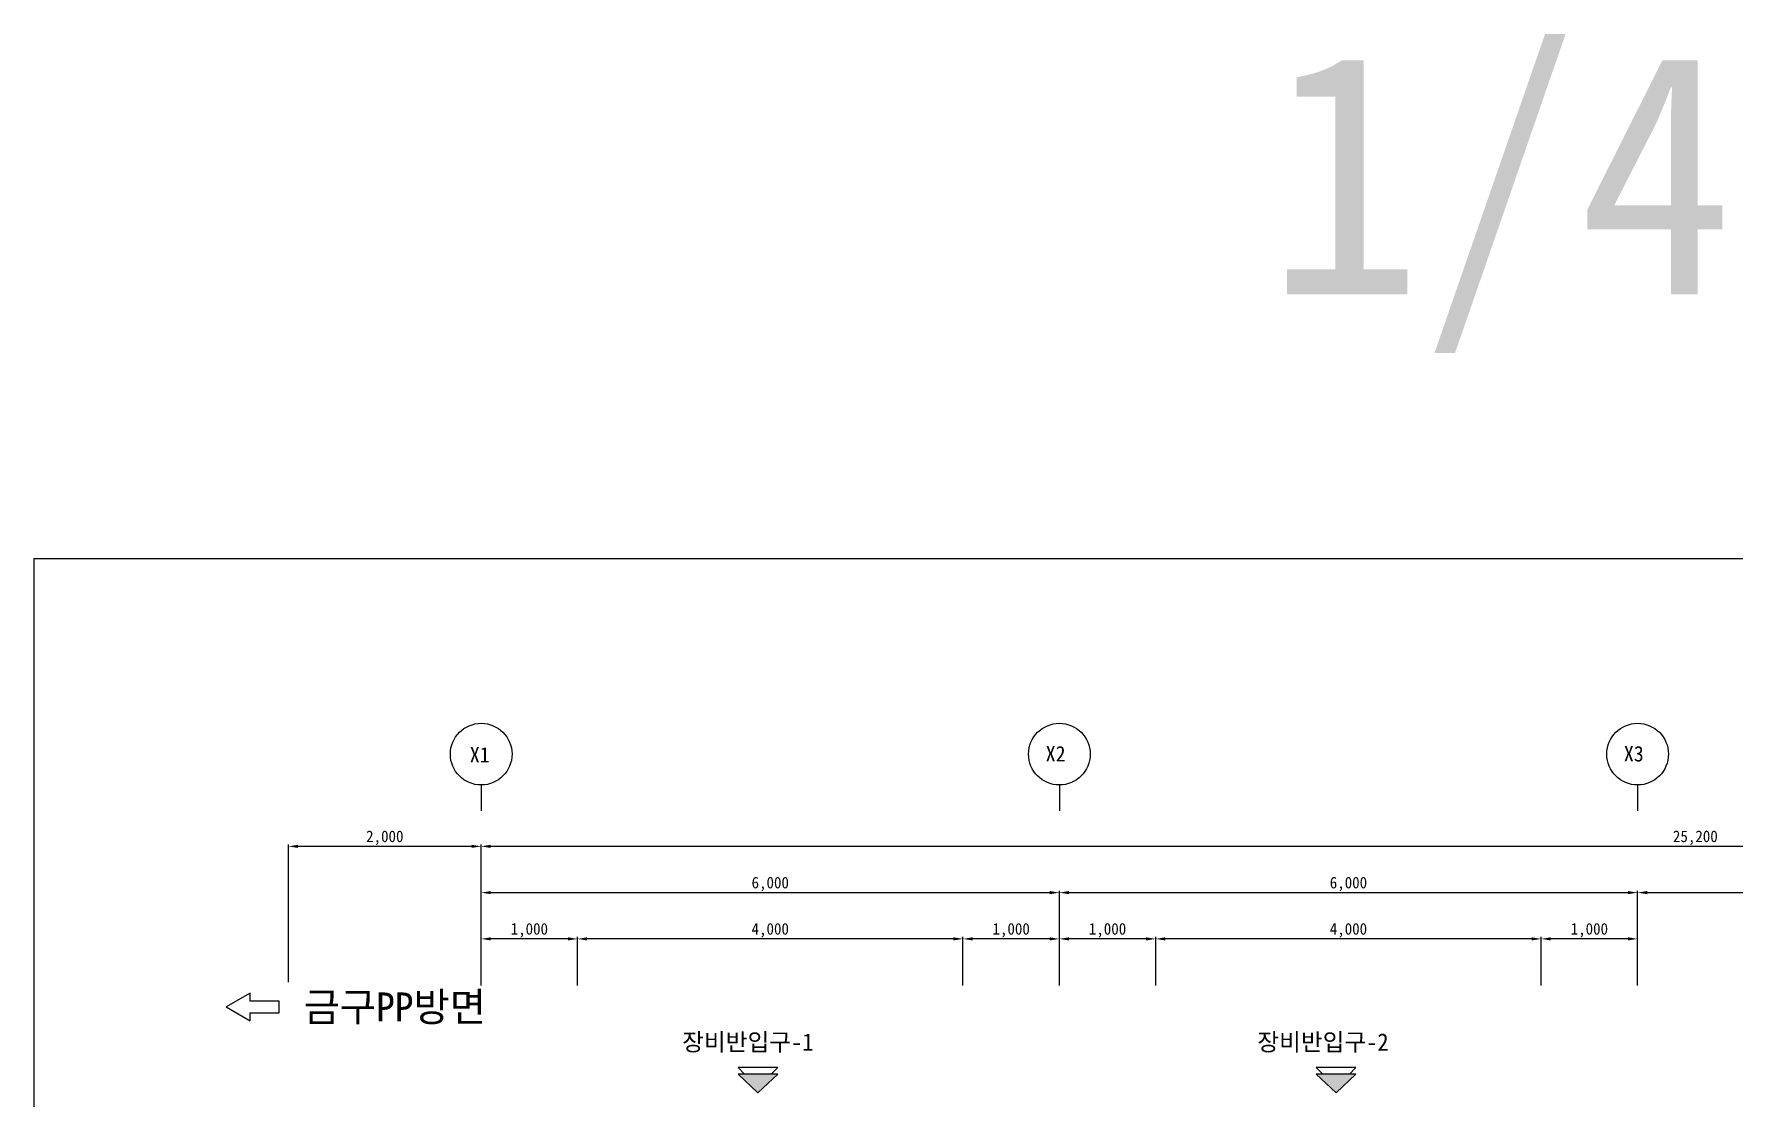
# Model space of a CAD drawing. Header units: millimetres. Extents: x -167829 to -135989, y -64543 to -38457.
# Drawn here: x -167829 to -150188, y -49507 to -38457 of the extents above; entities that cross this region are included whole.
import ezdxf
from ezdxf.enums import TextEntityAlignment as Align

# ---------------------------------------------------------------- set-up
doc = ezdxf.new("R2010")
doc.units = ezdxf.units.MM
doc.layers.add('TX-PAPR', color=2, linetype='Continuous', plot=False)
for name, color, linetype in [('TZ-BASE', 253, 'Continuous'), ('TZ-DIMS', 1, 'Continuous'), ('TZ-LEAL', 1, 'Continuous'), ('TZ-LEAT', 3, 'Continuous'), ('TZ-TEXT', 3, 'Continuous')]:
    doc.layers.add(name, color=color, linetype=linetype)
doc.styles.get("Standard").update_dxf_attribs({"font": 'GulimChe.ttf'})
doc.dimstyles.new('D40', dxfattribs={"dimscale": 40, "dimtxt": 3, "dimasz": 2.5, "dimexe": 0.5, "dimexo": 0.5, "dimgap": 0.5, "dimtad": 1, "dimdec": 0, "dimzin": 1, "dimdsep": 46, "dimlunit": 6, "dimtxsty": 'Standard', "dimcen": 1, "dimclrd": 1, "dimclre": 1, "dimclrt": 3, "dimadec": 0, "dimazin": 0, "dimtfac": 1, "dimtdec": 0, "dimtix": 1, "dimtmove": 2, "dimatfit": 3, "dimfxl": 0, "dimtvp": 2, "dimlwd": -1, "dimlwe": -1, "dimarcsym": 0})

# ---------------------------------------------------------------- blocks, each defined once
blk = doc.blocks.new('*D332')
at = {"layer": 'DEFPOINTS', "color": 0}
for p in [(-163189, -46886), (-163189, -47890), (-137989, -47890)]:
    blk.add_point(p, dxfattribs=at)
at = {"layer": 'TZ-DIMS', "color": 1}
for p, q in [((-163189, -47870), (-163189, -46866)), ((-138089, -46886), (-163089, -46886)), ((-137989, -47870), (-137989, -46866))]:
    blk.add_line(p, q, dxfattribs=at)
for points in [[(-163089, -46869), (-163089, -46902), (-163189, -46886)], [(-138089, -46869), (-138089, -46902), (-137989, -46886)]]:
    blk.add_solid(points, dxfattribs=at)
at = {"layer": 'TZ-DIMS', "color": 3, "insert": (-150589, -46797), "char_height": 120, "attachment_point": 5}
blk.add_mtext('25,200', dxfattribs=at)
blk = doc.blocks.new('*D334')
at = {"layer": 'DEFPOINTS', "color": 0}
for p in [(-157189, -47366), (-163189, -48316), (-157189, -48316)]:
    blk.add_point(p, dxfattribs=at)
at = {"layer": 'TZ-DIMS', "color": 1}
for p, q in [((-163189, -48296), (-163189, -47346)), ((-163089, -47366), (-157289, -47366)), ((-157189, -48296), (-157189, -47346))]:
    blk.add_line(p, q, dxfattribs=at)
for points in [[(-163089, -47349), (-163089, -47382), (-163189, -47366)], [(-157289, -47349), (-157289, -47382), (-157189, -47366)]]:
    blk.add_solid(points, dxfattribs=at)
at = {"layer": 'TZ-DIMS', "color": 3, "insert": (-160189, -47277), "char_height": 120, "attachment_point": 5}
blk.add_mtext('6,000', dxfattribs=at)
blk = doc.blocks.new('*D335')
at = {"layer": 'DEFPOINTS', "color": 0}
for p in [(-151189, -47366), (-157189, -48316), (-151189, -48316)]:
    blk.add_point(p, dxfattribs=at)
at = {"layer": 'TZ-DIMS', "color": 1}
for p, q in [((-157189, -48296), (-157189, -47346)), ((-157089, -47366), (-151289, -47366)), ((-151189, -48296), (-151189, -47346))]:
    blk.add_line(p, q, dxfattribs=at)
for points in [[(-157089, -47349), (-157089, -47382), (-157189, -47366)], [(-151289, -47349), (-151289, -47382), (-151189, -47366)]]:
    blk.add_solid(points, dxfattribs=at)
at = {"layer": 'TZ-DIMS', "color": 3, "insert": (-154189, -47277), "char_height": 120, "attachment_point": 5}
blk.add_mtext('6,000', dxfattribs=at)
blk = doc.blocks.new('*D299')
at = {"layer": 'DEFPOINTS', "color": 0}
for p in [(-152189, -47846), (-152189, -48351), (-151189, -48351)]:
    blk.add_point(p, dxfattribs=at)
at = {"layer": 'TZ-DIMS', "color": 1}
for p, q in [((-152189, -48331), (-152189, -47826)), ((-151289, -47846), (-152089, -47846)), ((-151189, -48331), (-151189, -47826))]:
    blk.add_line(p, q, dxfattribs=at)
for points in [[(-152089, -47829), (-152089, -47862), (-152189, -47846)], [(-151289, -47829), (-151289, -47862), (-151189, -47846)]]:
    blk.add_solid(points, dxfattribs=at)
at = {"layer": 'TZ-DIMS', "color": 3, "insert": (-151689, -47757), "char_height": 120, "attachment_point": 5}
blk.add_mtext('1,000', dxfattribs=at)
blk = doc.blocks.new('*D300')
at = {"layer": 'DEFPOINTS', "color": 0}
for p in [(-156189, -47846), (-156189, -48351), (-152189, -48351)]:
    blk.add_point(p, dxfattribs=at)
at = {"layer": 'TZ-DIMS', "color": 1}
for p, q in [((-156189, -48331), (-156189, -47826)), ((-152289, -47846), (-156089, -47846)), ((-152189, -48331), (-152189, -47826))]:
    blk.add_line(p, q, dxfattribs=at)
for points in [[(-156089, -47829), (-156089, -47862), (-156189, -47846)], [(-152289, -47829), (-152289, -47862), (-152189, -47846)]]:
    blk.add_solid(points, dxfattribs=at)
at = {"layer": 'TZ-DIMS', "color": 3, "insert": (-154189, -47757), "char_height": 120, "attachment_point": 5}
blk.add_mtext('4,000', dxfattribs=at)
blk = doc.blocks.new('*D301')
at = {"layer": 'DEFPOINTS', "color": 0}
for p in [(-157189, -47846), (-157189, -48351), (-156189, -48351)]:
    blk.add_point(p, dxfattribs=at)
at = {"layer": 'TZ-DIMS', "color": 1}
for p, q in [((-157189, -48331), (-157189, -47826)), ((-156289, -47846), (-157089, -47846)), ((-156189, -48331), (-156189, -47826))]:
    blk.add_line(p, q, dxfattribs=at)
for points in [[(-157089, -47829), (-157089, -47862), (-157189, -47846)], [(-156289, -47829), (-156289, -47862), (-156189, -47846)]]:
    blk.add_solid(points, dxfattribs=at)
at = {"layer": 'TZ-DIMS', "color": 3, "insert": (-156689, -47757), "char_height": 120, "attachment_point": 5}
blk.add_mtext('1,000', dxfattribs=at)
blk = doc.blocks.new('*D302')
at = {"layer": 'DEFPOINTS', "color": 0}
for p in [(-158189, -47846), (-158189, -48351), (-157189, -48351)]:
    blk.add_point(p, dxfattribs=at)
at = {"layer": 'TZ-DIMS', "color": 1}
for p, q in [((-158189, -48331), (-158189, -47826)), ((-157289, -47846), (-158089, -47846)), ((-157189, -48331), (-157189, -47826))]:
    blk.add_line(p, q, dxfattribs=at)
for points in [[(-158089, -47829), (-158089, -47862), (-158189, -47846)], [(-157289, -47829), (-157289, -47862), (-157189, -47846)]]:
    blk.add_solid(points, dxfattribs=at)
at = {"layer": 'TZ-DIMS', "color": 3, "insert": (-157689, -47757), "char_height": 120, "attachment_point": 5}
blk.add_mtext('1,000', dxfattribs=at)
blk = doc.blocks.new('*D303')
at = {"layer": 'DEFPOINTS', "color": 0}
for p in [(-162189, -47846), (-162189, -48351), (-158189, -48351)]:
    blk.add_point(p, dxfattribs=at)
at = {"layer": 'TZ-DIMS', "color": 1}
for p, q in [((-162189, -48331), (-162189, -47826)), ((-158289, -47846), (-162089, -47846)), ((-158189, -48331), (-158189, -47826))]:
    blk.add_line(p, q, dxfattribs=at)
for points in [[(-162089, -47829), (-162089, -47862), (-162189, -47846)], [(-158289, -47829), (-158289, -47862), (-158189, -47846)]]:
    blk.add_solid(points, dxfattribs=at)
at = {"layer": 'TZ-DIMS', "color": 3, "insert": (-160189, -47757), "char_height": 120, "attachment_point": 5}
blk.add_mtext('4,000', dxfattribs=at)
blk = doc.blocks.new('*D304')
at = {"layer": 'DEFPOINTS', "color": 0}
for p in [(-163189, -47846), (-163189, -48351), (-162189, -48351)]:
    blk.add_point(p, dxfattribs=at)
at = {"layer": 'TZ-DIMS', "color": 1}
for p, q in [((-163189, -48331), (-163189, -47826)), ((-162289, -47846), (-163089, -47846)), ((-162189, -48331), (-162189, -47826))]:
    blk.add_line(p, q, dxfattribs=at)
for points in [[(-163089, -47829), (-163089, -47862), (-163189, -47846)], [(-162289, -47829), (-162289, -47862), (-162189, -47846)]]:
    blk.add_solid(points, dxfattribs=at)
at = {"layer": 'TZ-DIMS', "color": 3, "insert": (-162689, -47757), "char_height": 120, "attachment_point": 5}
blk.add_mtext('1,000', dxfattribs=at)
blk = doc.blocks.new('*D311')
at = {"layer": 'DEFPOINTS', "color": 0}
for p in [(-145189, -47366), (-151189, -48316), (-145189, -48316)]:
    blk.add_point(p, dxfattribs=at)
at = {"layer": 'TZ-DIMS', "color": 1}
for p, q in [((-151189, -48296), (-151189, -47346)), ((-151089, -47366), (-145289, -47366)), ((-145189, -48296), (-145189, -47346))]:
    blk.add_line(p, q, dxfattribs=at)
for points in [[(-151089, -47349), (-151089, -47382), (-151189, -47366)], [(-145289, -47349), (-145289, -47382), (-145189, -47366)]]:
    blk.add_solid(points, dxfattribs=at)
at = {"layer": 'TZ-DIMS', "color": 3, "insert": (-148189, -47277), "char_height": 120, "attachment_point": 5}
blk.add_mtext('6,000', dxfattribs=at)
blk = doc.blocks.new('*D317')
at = {"layer": 'DEFPOINTS', "color": 0}
for p in [(-165189, -46886), (-165189, -48316), (-163189, -48316)]:
    blk.add_point(p, dxfattribs=at)
at = {"layer": 'TZ-DIMS', "color": 1}
for p, q in [((-165189, -48296), (-165189, -46866)), ((-163289, -46886), (-165089, -46886)), ((-163189, -48296), (-163189, -46866))]:
    blk.add_line(p, q, dxfattribs=at)
for points in [[(-165089, -46869), (-165089, -46902), (-165189, -46886)], [(-163289, -46869), (-163289, -46902), (-163189, -46886)]]:
    blk.add_solid(points, dxfattribs=at)
at = {"layer": 'TZ-DIMS', "color": 3, "insert": (-164189, -46797), "char_height": 120, "attachment_point": 5}
blk.add_mtext('2,000', dxfattribs=at)

msp = doc.modelspace()

# ---------------------------------------------------------------- hatches: boundary and pattern name
at = {"layer": 'TZ-BASE'}
for points in [[(-160521.8, -49249.7), (-160111.1, -49249.7), (-160316.5, -49444.2)], [(-154522.9, -49249.7), (-154112.2, -49249.7), (-154317.6, -49444.2)]]:
    msp.add_hatch(color=256, dxfattribs=at).paths.add_polyline_path(points)

# ---------------------------------------------------------------- linework, layer by layer
at = {"layer": 'TX-PAPR'}
msp.add_lwpolyline([(-167829.2, -64543), (-135989.2, -64543), (-135989.2, -43903), (-167829.2, -43903)], close=True, dxfattribs=at)
at = {"layer": 'TZ-BASE'}
for p, q in [((-160111.1, -49180.6), (-160521.8, -49180.6)), ((-160521.8, -49180.6), (-160454.9, -49249.7)), ((-160111.1, -49180.6), (-160178, -49249.7)), ((-154112.2, -49180.6), (-154522.9, -49180.6)), ((-154522.9, -49180.6), (-154456, -49249.7)), ((-154112.2, -49180.6), (-154179.2, -49249.7)), ((-160111.1, -49249.7), (-160521.8, -49249.7)), ((-160521.8, -49249.7), (-160316.5, -49444.2)), ((-160111.1, -49249.7), (-160316.5, -49444.2)), ((-154112.2, -49249.7), (-154522.9, -49249.7)), ((-154522.9, -49249.7), (-154317.6, -49444.2)), ((-154112.2, -49249.7), (-154317.6, -49444.2))]:
    msp.add_line(p, q, dxfattribs=at)
msp.add_lwpolyline([(-165585.7, -48407.4), (-165834.8, -48551.3), (-165585.7, -48695.1), (-165585.7, -48611.3), (-165285.7, -48611.3), (-165285.7, -48491.3), (-165585.7, -48491.3)], close=True, dxfattribs=at)
at = {"layer": 'TZ-LEAL'}
for p, q in [((-163188.6, -46248.9), (-163188.6, -46515.6)), ((-157188.6, -46248.9), (-157188.6, -46515.6)), ((-151188.6, -46248.9), (-151188.6, -46515.6))]:
    msp.add_line(p, q, dxfattribs=at)
for centre in [(-163188.6, -45928.9), (-157188.6, -45928.9), (-151188.6, -45928.9)]:
    msp.add_circle(centre, 320, dxfattribs=at)

# ---------------------------------------------------------------- texts
at = {"layer": 'TZ-BASE'}
msp.add_text('금구PP방면', height=300, dxfattribs=at).set_placement((-164085.2, -48548.5), align=Align.MIDDLE)
for s, p in [('장비반입구-1', (-161102.5, -49006)), ('장비반입구-2', (-155134.3, -49006))]:
    msp.add_text(s, height=180, dxfattribs=at).set_placement(p)
at = {"layer": 'TZ-LEAT'}
for s, p in [('X1', (-163307.1, -46015.5)), ('X2', (-157331.3, -46004.9)), ('X3', (-151331.3, -46004.9))]:
    msp.add_text(s, height=160, dxfattribs=at).set_placement(p)
at = {"layer": 'TZ-TEXT'}
msp.add_text('1/40', height=2500, dxfattribs=at).set_placement((-151806.2, -39908), align=Align.MIDDLE_CENTER)

# ---------------------------------------------------------------- dimensions: what is measured, and where the dimension line sits
at = {"layer": 'TZ-DIMS'}
for base, p1, p2, picture, middle in [((-165188.6, -46885.6), (-163188.6, -48315.8), (-165188.6, -48315.8), '*D317', (-164188.6, -46796.7)), ((-145188.6, -47365.6), (-151188.6, -48315.8), (-145188.6, -48315.8), '*D311', (-148188.6, -47276.7)), ((-163188.6, -47845.6), (-162188.6, -48351.1), (-163188.6, -48351.1), '*D304', (-162688.6, -47756.6)), ((-162188.6, -47845.6), (-158188.6, -48351.1), (-162188.6, -48351.1), '*D303', (-160188.6, -47756.6)), ((-158188.6, -47845.6), (-157188.6, -48351.1), (-158188.6, -48351.1), '*D302', (-157688.6, -47756.6)), ((-157188.6, -47845.6), (-156188.6, -48351.1), (-157188.6, -48351.1), '*D301', (-156688.6, -47756.6)), ((-156188.6, -47845.6), (-152188.6, -48351.1), (-156188.6, -48351.1), '*D300', (-154188.6, -47756.6)), ((-152188.6, -47845.6), (-151188.6, -48351.1), (-152188.6, -48351.1), '*D299', (-151688.6, -47756.6))]:
    dim = msp.add_linear_dim(base=base, p1=p1, p2=p2, angle=180, dimstyle='D40', dxfattribs=at)
    dim.commit()
    dim.dimension.update_dxf_attribs({"geometry": picture, "text_midpoint": middle})
for base, p1, p2, picture, middle in [((-163188.6, -46885.6), (-137988.6, -47890.2), (-163188.6, -47890.2), '*D332', (-150588.6, -46796.7)), ((-157188.6, -47365.6), (-163188.6, -48315.8), (-157188.6, -48315.8), '*D334', (-160188.6, -47276.7)), ((-151188.6, -47365.6), (-157188.6, -48315.8), (-151188.6, -48315.8), '*D335', (-154188.6, -47276.7))]:
    dim = msp.add_linear_dim(base=base, p1=p1, p2=p2, dimstyle='D40', dxfattribs=at)
    dim.commit()
    dim.dimension.update_dxf_attribs({"geometry": picture, "text_midpoint": middle})

doc.saveas('drawing.dxf')
